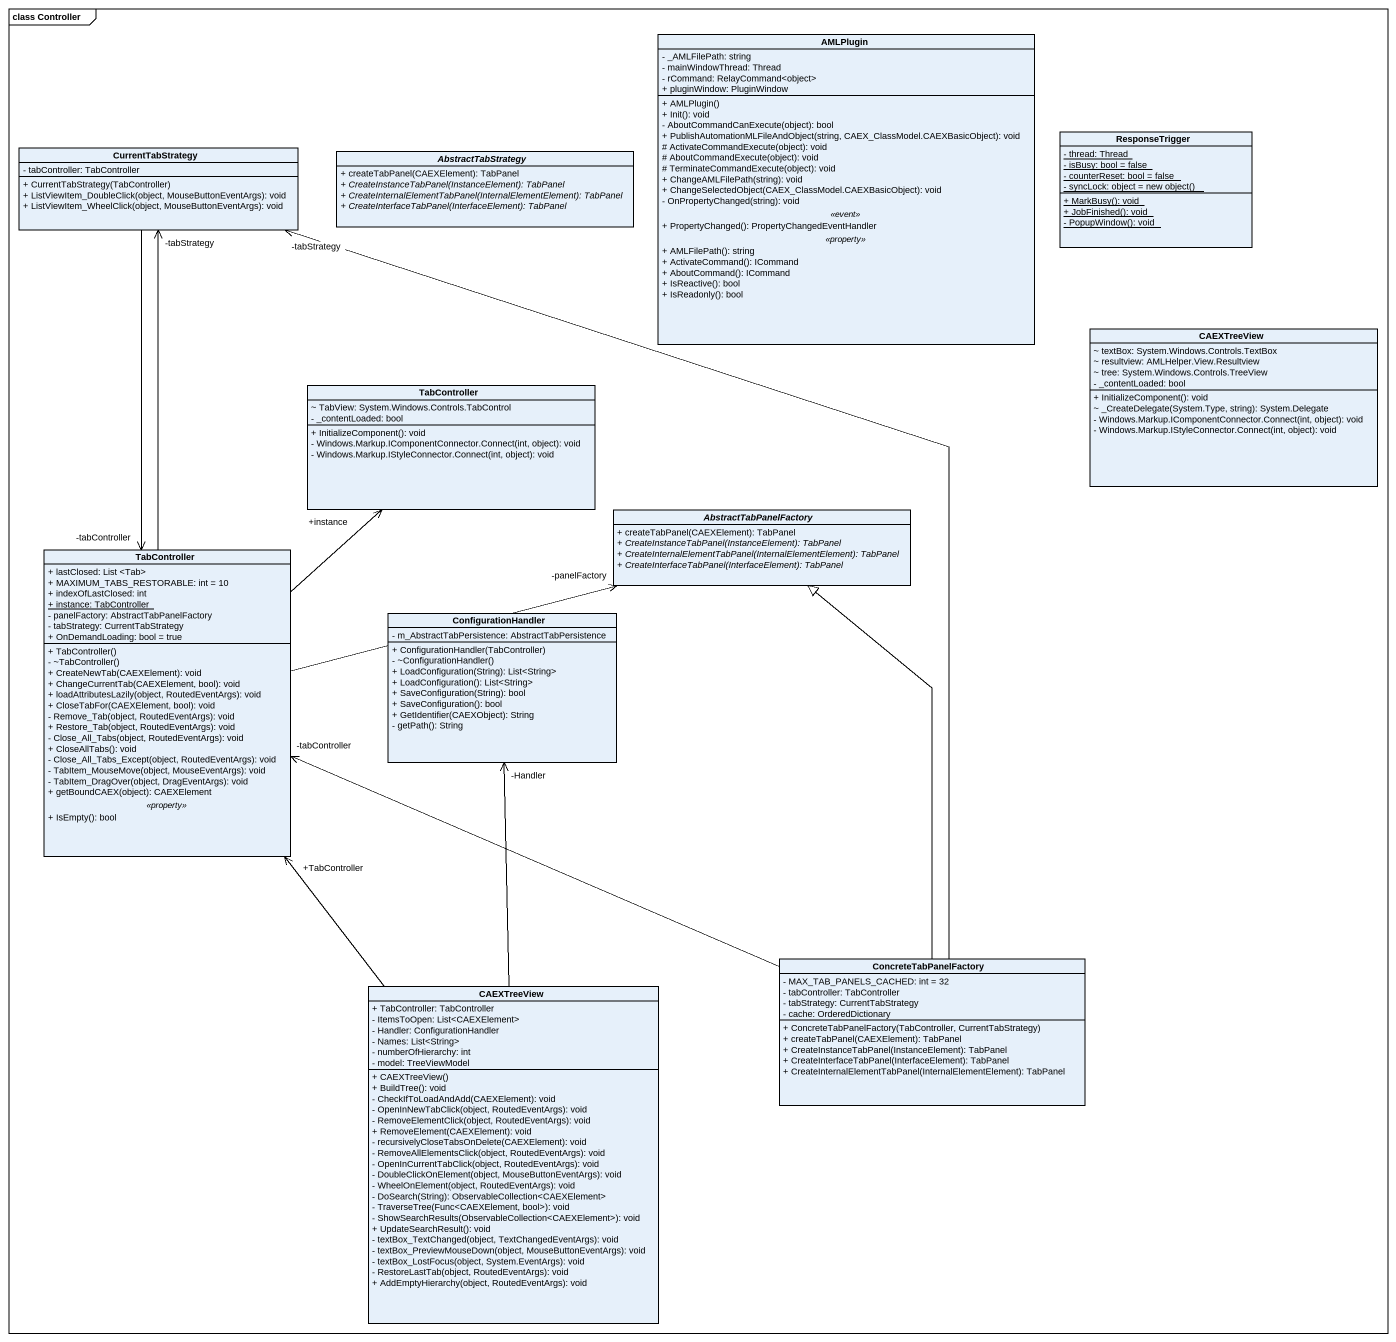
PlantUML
@startuml
mainframe class Controller
hide circle
hide empty members
skinparam classAttributeIconSize 0
class AMLPlugin {
  - _AMLFilePath: string
  - mainWindowThread: Thread
  - rCommand: RelayCommand<object>
  + pluginWindow: PluginWindow
  --
  + AMLPlugin()
  + Init(): void
  - AboutCommandCanExecute(object): bool
  + PublishAutomationMLFileAndObject(string, CAEX_ClassModel.CAEXBasicObject): void
  # ActivateCommandExecute(object): void
  # AboutCommandExecute(object): void
  # TerminateCommandExecute(object): void
  + ChangeAMLFilePath(string): void
  + ChangeSelectedObject(CAEX_ClassModel.CAEXBasicObject): void
  - OnPropertyChanged(string): void
  .. <<event>> ..
  + PropertyChanged(): PropertyChangedEventHandler
  .. <<property>> ..
  + AMLFilePath(): string
  + ActivateCommand(): ICommand
  + AboutCommand(): ICommand
  + IsReactive(): bool
  + IsReadonly(): bool
}
class ResponseTrigger {
  {static} - thread: Thread
  {static} - isBusy: bool = false
  {static} - counterReset: bool = false
  {static} {field} - syncLock: object = new object()
  {static} + MarkBusy(): void
  {static} + JobFinished(): void
  {static} - PopupWindow(): void
}
class CurrentTabStrategy {
  - tabController: TabController
  + CurrentTabStrategy(TabController)
  + ListViewItem_DoubleClick(object, MouseButtonEventArgs): void
  + ListViewItem_WheelClick(object, MouseButtonEventArgs): void
}
abstract class AbstractTabStrategy {
  + createTabPanel(CAEXElement): TabPanel
  {abstract} + CreateInstanceTabPanel(InstanceElement): TabPanel
  {abstract} + CreateInternalElementTabPanel(InternalElementElement): TabPanel
  {abstract} + CreateInterfaceTabPanel(InterfaceElement): TabPanel
}
class CAEXTreeView {
  ~ textBox: System.Windows.Controls.TextBox
  ~ resultview: AMLHelper.View.Resultview
  ~ tree: System.Windows.Controls.TreeView
  - _contentLoaded: bool
  + InitializeComponent(): void
  ~ _CreateDelegate(System.Type, string): System.Delegate
  - Windows.Markup.IComponentConnector.Connect(int, object): void
  - Windows.Markup.IStyleConnector.Connect(int, object): void
}
class TabController {
  ~ TabView: System.Windows.Controls.TabControl
  - _contentLoaded: bool
  + InitializeComponent(): void
  - Windows.Markup.IComponentConnector.Connect(int, object): void
  - Windows.Markup.IStyleConnector.Connect(int, object): void
}
abstract class AbstractTabPanelFactory {
  + createTabPanel(CAEXElement): TabPanel
  {abstract} + CreateInstanceTabPanel(InstanceElement): TabPanel
  {abstract} + CreateInternalElementTabPanel(InternalElementElement): TabPanel
  {abstract} + CreateInterfaceTabPanel(InterfaceElement): TabPanel
}
class "TabController" as TabController_2 {
  + lastClosed: List <Tab>
  + MAXIMUM_TABS_RESTORABLE: int = 10
  + indexOfLastClosed: int
  {static} + instance: TabController
  - panelFactory: AbstractTabPanelFactory
  - tabStrategy: CurrentTabStrategy
  + OnDemandLoading: bool = true
  --
  + TabController()
  - ~TabController()
  + CreateNewTab(CAEXElement): void
  + ChangeCurrentTab(CAEXElement, bool): void
  + loadAttributesLazily(object, RoutedEventArgs): void
  + CloseTabFor(CAEXElement, bool): void
  - Remove_Tab(object, RoutedEventArgs): void
  + Restore_Tab(object, RoutedEventArgs): void
  - Close_All_Tabs(object, RoutedEventArgs): void
  + CloseAllTabs(): void
  - Close_All_Tabs_Except(object, RoutedEventArgs): void
  - TabItem_MouseMove(object, MouseEventArgs): void
  - TabItem_DragOver(object, DragEventArgs): void
  + getBoundCAEX(object): CAEXElement
  .. <<property>> ..
  + IsEmpty(): bool
}
class ConfigurationHandler {
  - m_AbstractTabPersistence: AbstractTabPersistence
  + ConfigurationHandler(TabController)
  - ~ConfigurationHandler()
  + LoadConfiguration(String): List<String>
  + LoadConfiguration(): List<String>
  + SaveConfiguration(String): bool
  + SaveConfiguration(): bool
  + GetIdentifier(CAEXObject): String
  - getPath(): String
}
class "CAEXTreeView" as CAEXTreeView_2 {
  + TabController: TabController
  - ItemsToOpen: List<CAEXElement>
  - Handler: ConfigurationHandler
  - Names: List<String>
  - numberOfHierarchy: int
  - model: TreeViewModel
  + CAEXTreeView()
  + BuildTree(): void
  - CheckIfToLoadAndAdd(CAEXElement): void
  - OpenInNewTabClick(object, RoutedEventArgs): void
  - RemoveElementClick(object, RoutedEventArgs): void
  + RemoveElement(CAEXElement): void
  - recursivelyCloseTabsOnDelete(CAEXElement): void
  - RemoveAllElementsClick(object, RoutedEventArgs): void
  - OpenInCurrentTabClick(object, RoutedEventArgs): void
  - DoubleClickOnElement(object, MouseButtonEventArgs): void
  - WheelOnElement(object, RoutedEventArgs): void
  - DoSearch(String): ObservableCollection<CAEXElement>
  - TraverseTree(Func<CAEXElement, bool>): void
  - ShowSearchResults(ObservableCollection<CAEXElement>): void
  + UpdateSearchResult(): void
  - textBox_TextChanged(object, TextChangedEventArgs): void
  - textBox_PreviewMouseDown(object, MouseButtonEventArgs): void
  - textBox_LostFocus(object, System.EventArgs): void
  - RestoreLastTab(object, RoutedEventArgs): void
  + AddEmptyHierarchy(object, RoutedEventArgs): void
}
class ConcreteTabPanelFactory {
  - MAX_TAB_PANELS_CACHED: int = 32
  - tabController: TabController
  - tabStrategy: CurrentTabStrategy
  - cache: OrderedDictionary
  + ConcreteTabPanelFactory(TabController, CurrentTabStrategy)
  + createTabPanel(CAEXElement): TabPanel
  + CreateInstanceTabPanel(InstanceElement): TabPanel
  + CreateInterfaceTabPanel(InterfaceElement): TabPanel
  + CreateInternalElementTabPanel(InternalElementElement): TabPanel
}
CurrentTabStrategy --> "-tabController" TabController_2
TabController_2 -up-> "-tabStrategy" CurrentTabStrategy
TabController_2 -up-> "+instance" TabController
TabController_2 -right-> "-panelFactory" AbstractTabPanelFactory
CAEXTreeView_2 -up-> "+TabController" TabController_2
CAEXTreeView_2 -up-> "-Handler" ConfigurationHandler
ConcreteTabPanelFactory -up-> "-tabStrategy" CurrentTabStrategy
ConcreteTabPanelFactory -up-|> AbstractTabPanelFactory
ConcreteTabPanelFactory -left-> "-tabController" TabController_2
@enduml
